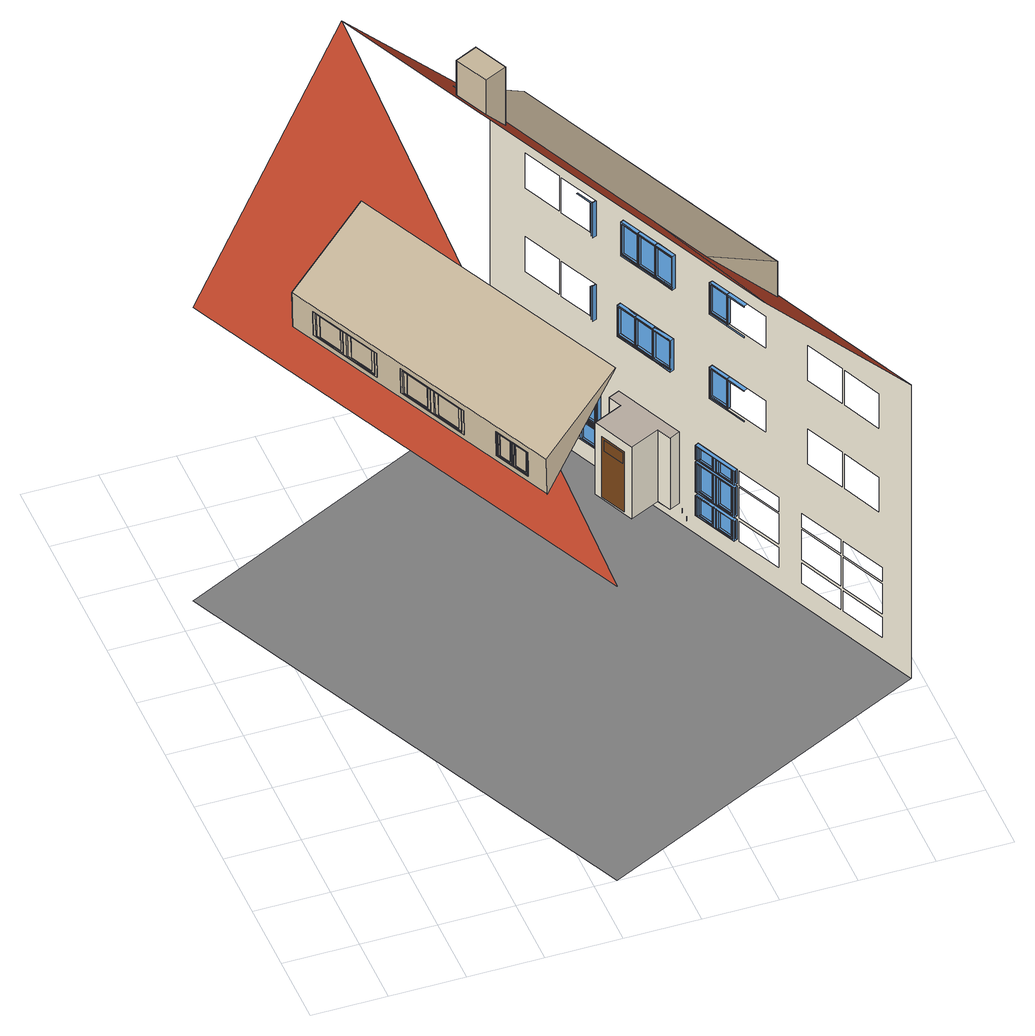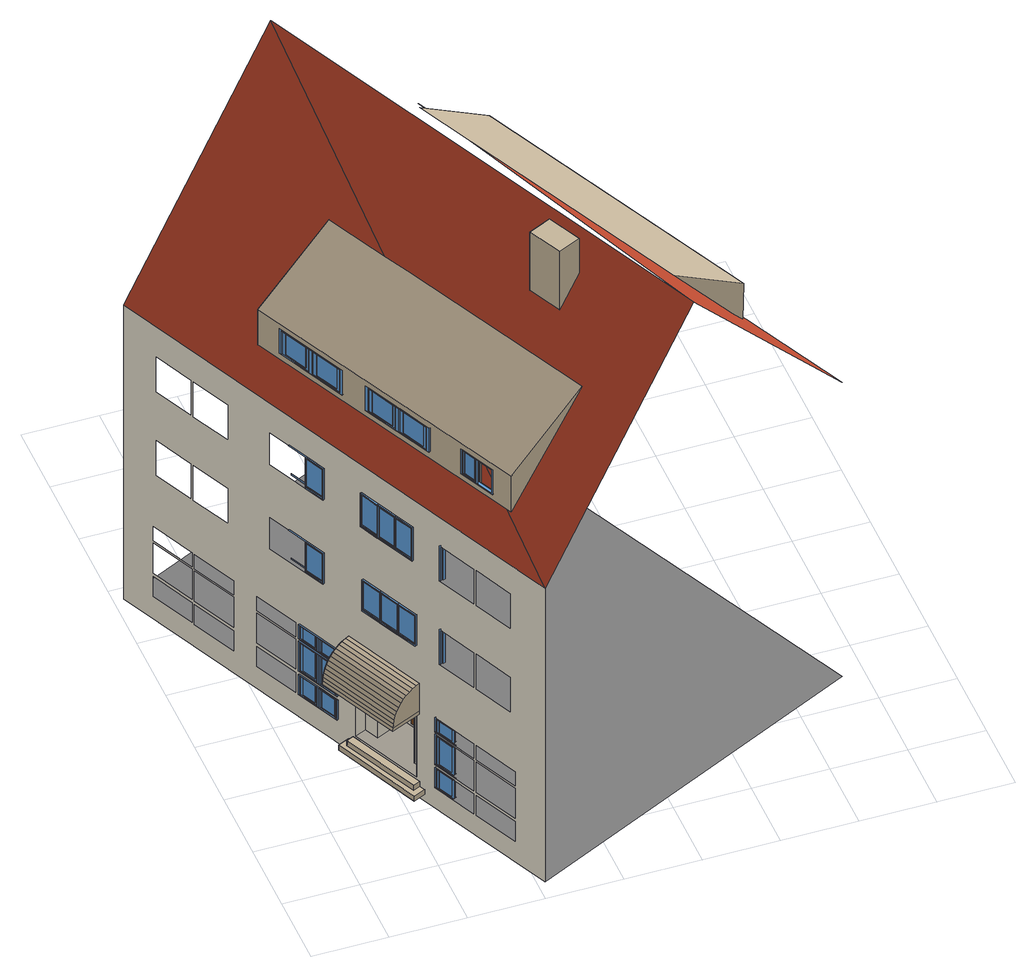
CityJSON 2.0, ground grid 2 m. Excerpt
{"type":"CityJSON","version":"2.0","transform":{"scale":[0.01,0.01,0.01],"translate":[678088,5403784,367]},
"CityObjects":{
"building1":{"type":"Building","attributes":{"dataAvailable":"Sufficient","measuredHeight":16.65},"children":["building1-1","building1-2","building1-3","building1-4","building1-5"],"geometry":[{"type":"MultiSurface","lod":"3","boundaries":[[[0,1,2]],[[3,4,5,6]],[[2,7,8]],[[9,10,11,12],[13,14,15,16]],[[17,18,19,20],[10,9,12,11]],[[14,13,16,15]],[[21,8,7]],[[22,23,24,25]],[[26,27,28,29]],[[30,31,32,33]],[[33,32,34,35]],[[36,37,31,30]],[[38,39,40,41]],[[42,43,29,26],[44,45,46,41,47,48,38,49]],[[49,38,41,46]],[[35,34,37,36]],[[30,33,35,36]],[[39,50,51,40],[33,35,36,30]],[[41,40,51,47]],[[48,50,39,38]],[[47,51,50,48]],[[52,53,54,55]],[[56,57,17,20]],[[58,59,60,61]],[[55,54,62,63]],[[64,65,53,52]],[[66,67,68,69]],[[52,55,63,64],[70,71,72,73]],[[74,72,71,75]],[[65,62,76,77]],[[74,78,79,75]],[[80,81,68,67],[74,78,79,75]],[[62,65,64,63]],[[82,80,67,66]],[[69,68,81,83]],[[77,76,84,85]],[[78,73,72,74]],[[59,58,86,87]],[[88,89,19,18]],[[90,91,92,93]],[[83,81,80,82]],[[84,76,94,95]],[[96,97,77,85]],[[98,99,100,101]],[[84,95,96,85],[91,92,102,103]],[[60,104,87,59],[66,69,83,101,105,106,98,82]],[[82,98,101,83]],[[107,103,91,90]],[[93,92,102,108]],[[90,93,108,107]],[[99,109,110,100],[93,108,107,90]],[[95,94,97,96]],[[106,109,99,98]],[[101,100,110,105]],[[108,102,103,107]],[[105,110,109,106]],[[111,112,113,114]],[[115,116,117,88,18,17,57,118]],[[89,119,120,121,122,56,20,19]],[[118,57,56,122]],[[114,113,123,124]],[[125,126,112,111]],[[127,128,129,130]],[[111,114,124,125],[131,132,133,134]],[[135,136,137,138]],[[139,133,132,140]],[[141,142,143,144]],[[145,146,147,148]],[[149,150,151,152]],[[153,154,155,156]],[[157,158,159,160]],[[161,162,163,164]],[[141,144,153,156],[165,166,167,168]],[[145,148,157,160],[169,170,171,172]],[[149,152,161,164],[173,174,175,176]],[[138,137,177,178]],[[179,180,181,182]],[[126,123,183,184]],[[139,185,186,140]],[[187,188,129,128],[139,185,186,140]],[[123,126,125,124]],[[130,129,188,189]],[[190,187,128,127]],[[191,168,165,192]],[[193,166,167,194]],[[195,172,169,196]],[[197,170,171,198]],[[199,176,173,200]],[[201,174,175,202]],[[144,143,154,153]],[[148,147,158,157]],[[152,151,162,161]],[[184,183,203,204]],[[185,134,133,139]],[[205,206,207,208]],[[209,210,211,212]],[[121,115,118,122]],[[213,214,215,216]],[[217,218,219,220]],[[221,222,223,224],[193,194,191,192]],[[225,226,227,228],[197,198,195,196]],[[229,230,231,232],[201,202,199,200]],[[192,193,194,191]],[[196,197,198,195]],[[200,201,202,199]],[[194,167,168,191]],[[198,171,172,195]],[[202,175,176,199]],[[233,234,235,236]],[[237,224,223,238]],[[239,228,227,240]],[[241,232,231,242]],[[243,222,221,244]],[[245,226,225,246]],[[247,230,229,248]],[[249,250,251,252]],[[253,254,255,256]],[[257,258,259,260]],[[261,262,263,264]],[[265,266,267,268]],[[269,270,271,272]],[[189,188,187,190]],[[273,274,184,204]],[[238,223,222,243]],[[240,227,226,245]],[[242,231,230,247]],[[275,276,277,278]],[[203,279,273,204],[270,271,280,281]],[[190,275,278,189]],[[282,283,236,233],[127,130,189,278,284,285,275,190]],[[286,287,288,289]],[[290,281,270,269]],[[272,271,280,291]],[[119,89,88,117]],[[292,293,294,295]],[[276,296,297,277],[272,291,290,269]],[[269,272,291,290]],[[298,299,300,301]],[[302,303,298,301,304,305,288,287]],[[306,307,308,309]],[[278,277,297,284]],[[285,296,276,275]],[[310,302,287,286]],[[289,288,305,311]],[[312,313,314,315]],[[286,289,311,310],[308,307,316,317]],[[318,319,312,315,320,321,294,293]],[[291,280,281,290]],[[322,323,324,325]],[[326,318,293,292]],[[295,294,321,327]],[[292,295,327,326],[324,323,328,329]],[[298,303,330,299]],[[300,331,304,301]],[[332,333,334,335]],[[307,306,336,316]],[[309,308,317,337]],[[338,339,340,341]],[[312,319,342,313]],[[314,343,320,315]],[[323,322,344,328]],[[325,324,329,345]],[[346,347,348,349]],[[339,350,351,303,302,305,304,352,353,340]],[[354,355,356,357]],[[336,337,309,306]],[[358,334,333,359],[306,336,337,309]],[[355,360,361,319,318,321,320,362,363,356]],[[284,297,296,285]],[[335,334,358,364]],[[365,359,333,332]],[[303,330,364,365,331,304,305,302]],[[344,345,325,322]],[[366,348,347,367],[322,344,345,325]],[[341,340,353,368]],[[369,350,339,338]],[[370,371,372,373]],[[335,364,330,299,300,331,365,332]],[[349,348,366,374]],[[375,367,347,346]],[[319,342,374,375,343,320,321,318]],[[357,356,363,376]],[[377,360,355,354]],[[338,341,368,369],[372,371,378,379]],[[380,381,382,383]],[[331,384,352,304]],[[349,374,342,313,314,343,375,346]],[[354,357,376,377],[382,381,385,386]],[[350,387,388,351]],[[350,353,389,387]],[[352,390,389,353]],[[343,391,362,320]],[[392,393,394,395]],[[396,330,303,351]],[[373,372,379,397]],[[371,370,398,378]],[[399,400,361,360]],[[360,363,401,399]],[[362,402,401,363]],[[353,350,369,368]],[[387,389,403,404]],[[405,342,319,361]],[[381,380,406,385]],[[383,382,386,407]],[[408,409,410,411]],[[363,360,377,376]],[[399,401,412,413]],[[398,397,373,370]],[[414,394,393,415],[370,398,397,373]],[[388,387,416,417,389,390,418,419]],[[378,398,397,379]],[[406,407,383,380]],[[420,410,409,421],[380,406,407,383]],[[422,415,393,392]],[[395,394,414,423]],[[351,388,424,396]],[[384,425,390,352]],[[426,400,399,427,428,401,402,429]],[[423,396,330,364,365,331,384,422,392,395]],[[403,389,417,430]],[[431,416,387,404]],[[116,120,119,117]],[[432,433,434,435]],[[385,406,407,386]],[[436,421,409,408]],[[411,410,420,437]],[[361,400,438,405]],[[391,439,402,362]],[[412,401,428,440]],[[441,427,399,413]],[[437,405,342,374,375,343,391,436,408,411]],[[442,443,444,445]],[[430,446,435,432,447,431,404,403]],[[440,448,445,442,449,441,413,412]],[[423,414,415,422]],[[450,451,452,453]],[[432,447,454,433]],[[435,434,455,446]],[[418,390,425,456]],[[424,388,419,457]],[[430,417,416,431,447,446]],[[437,420,421,436]],[[458,459,460,461]],[[422,450,453,423]],[[384,425,450,422]],[[396,423,453,424]],[[442,449,462,443]],[[445,444,463,448]],[[429,402,439,464]],[[438,400,426,465]],[[440,428,427,441,449,448]],[[439,458,436,391]],[[436,458,461,437]],[[438,405,437,461]],[[434,433,454,455]],[[466,467,452,451],[433,454,455,434]],[[468,469,460,459],[443,462,463,444]],[[444,443,462,463]],[[453,452,467,470]],[[471,466,451,450]],[[447,446,455,454]],[[418,456,457,419]],[[449,448,463,462]],[[461,460,469,472]],[[473,468,459,458]],[[429,464,465,426]],[[457,424,453,470,471,450,425,456]],[[465,438,461,472,473,458,439,464]],[[470,467,466,471]],[[472,469,468,473]],[[474,475,476,477]],[[478,479,480,481]],[[482,483,484,485]],[[486,487,488,489]],[[490,491,492,493]],[[494,495,496,497]],[[498,499,475,474]],[[500,501,479,478]],[[502,503,483,482]],[[477,476,504,505]],[[481,480,506,507]],[[485,484,508,509]],[[474,477,505,498],[510,511,512,513]],[[478,481,507,500],[514,515,516,517]],[[482,485,509,502],[518,519,520,521]],[[522,523,524,525]],[[526,527,528,529]],[[499,504,530,531]],[[501,506,532,533]],[[503,508,534,535]],[[489,536,537,486],[538,530,504,476,475,499,531,539]],[[493,540,541,490],[542,532,506,480,479,501,533,543]],[[497,544,545,494],[546,534,508,484,483,503,535,547]],[[548,549,550,551]],[[552,553,554,555]],[[556,557,558,559]],[[560,512,511,561]],[[562,516,515,563]],[[564,520,519,565]],[[504,499,498,505]],[[506,501,500,507]],[[508,503,502,509]],[[531,530,566,567]],[[533,532,568,569]],[[535,534,570,571]],[[3,6,8,21],[121,120,116,115],[572,573,574,575],[576,577,578,579],[580,581,582,583],[584,585,586,587],[218,588,589,219],[590,591,592,593],[215,214,594,595],[596,597,598,599],[600,601,602,603],[604,605,606,607],[608,609,610,611],[612,613,614,615],[616,617,618,619],[620,621,622,623],[624,625,626,627],[628,629,496,495],[630,631,492,491],[488,487,632,633],[634,635,636,637],[638,639,640,641],[642,643,259,258],[644,645,646,647],[648,649,650,651],[652,251,250,653],[255,254,654,655],[656,657,658,659],[465,464,314,313],[660,661,662,663],[664,665,666,667],[300,299,457,456]],[[668,660,663,669]],[[670,665,664,671]],[[672,673,668,669,674,675,524,523]],[[676,677,670,671,678,679,528,527]],[[680,681,682,683]],[[684,685,686,687]],[[560,688,689,561]],[[562,690,691,563]],[[564,692,693,565]],[[694,695,550,549],[560,688,689,561]],[[696,697,554,553],[562,690,691,563]],[[698,699,558,557],[564,692,693,565]],[[525,524,675,700]],[[529,528,679,701]],[[702,672,523,522]],[[703,676,527,526]],[[688,513,512,560]],[[690,517,516,562]],[[692,521,520,564]],[[522,525,700,702],[682,681,704,705]],[[526,529,701,703],[686,685,706,707]],[[551,550,695,708]],[[555,554,697,709]],[[559,558,699,710]],[[711,694,549,548]],[[712,696,553,552]],[[713,698,557,556]],[[487,486,537,632]],[[633,536,489,488]],[[491,490,541,630]],[[631,540,493,492]],[[495,494,545,628]],[[629,544,497,496]],[[714,539,531,567]],[[566,530,538,715]],[[716,543,533,569]],[[568,532,542,717]],[[718,547,535,571]],[[570,534,546,719]],[[720,721,722,723]],[[724,725,726,727]],[[728,729,730,731]],[[732,733,734,735]],[[736,737,738,739]],[[668,673,740,660]],[[663,741,674,669]],[[670,677,742,665]],[[664,743,678,671]],[[683,682,705,744]],[[687,686,707,745]],[[681,680,746,704]],[[685,684,747,706]],[[566,715,714,567],[721,722,748,749]],[[568,717,716,569],[725,726,750,751]],[[570,719,718,571],[729,730,752,753]],[[754,755,756,757]],[[758,759,760,761]],[[755,762,763,673,672,675,674,764,765,756]],[[759,766,767,677,676,679,678,768,769,760]],[[708,695,694,711]],[[709,697,696,712]],[[710,699,698,713]],[[746,744,683,680]],[[747,745,687,684]],[[770,734,733,771],[680,746,744,683]],[[772,738,737,773],[684,747,745,687]],[[774,775,776,777]],[[778,779,780,781]],[[782,783,784,785]],[[786,749,721,720]],[[787,751,725,724]],[[788,753,729,728]],[[723,722,748,789]],[[727,726,750,790]],[[731,730,752,791]],[[715,538,539,714]],[[717,542,543,716]],[[719,546,547,718]],[[711,774,777,708]],[[712,778,781,709]],[[713,782,785,710]],[[488,633,632,487],[548,551,708,777,792,793,774,711]],[[492,631,630,491],[552,555,709,781,794,795,778,712]],[[496,629,628,495],[556,559,710,785,796,797,782,713]],[[798,771,733,732]],[[799,773,737,736]],[[735,734,770,800]],[[739,738,772,801]],[[673,740,800,798,741,674,675,672]],[[677,742,801,799,743,678,679,676]],[[802,803,804,805]],[[806,807,808,809]],[[735,800,740,660,663,741,798,732]],[[739,801,742,665,664,743,799,736]],[[775,810,811,776],[723,789,786,720]],[[720,723,789,786]],[[779,812,813,780],[727,790,787,724]],[[724,727,790,787]],[[783,814,815,784],[731,791,788,728]],[[728,731,791,788]],[[789,748,749,786]],[[790,750,751,787]],[[791,752,753,788]],[[741,816,764,674]],[[743,817,768,678]],[[777,776,811,792]],[[793,810,775,774]],[[781,780,813,794]],[[795,812,779,778]],[[785,784,815,796]],[[797,814,783,782]],[[818,819,820,821]],[[822,823,824,825]]],"semantics":{"surfaces":[{"type":"RoofSurface","klumMaterialClass":"Ceramic","klumMaterialIndex":"D201","materialUncertainty":"0.3"},{"type":"GroundSurface"},{"type":"Door","frameKlumMaterialClass":"Wood","frameKlumMaterialIndex":"L001","paneMaterialClass":"Glass","_cityeditor_layer":"Unclassified.LoD3"},{"type":"WallSurface","klumMaterialClass":"Plaster","klumMaterialIndex":"I202","materialUncertainty":"0.3"},{"type":"Window","frameKlumMaterialClass":"Wood","frameKlumMaterialIndex":"L101","frameMaterialUncertainty":"0.5","paneMaterialClass":"Glass","_cityeditor_layer":"Unclassified.LoD3"},{"type":"WallSurface","materialUncertainty":"1"},{"type":"OuterCeilingSurface"},{"type":"OuterFloorSurface","klumMaterialClass":"Granite","klumMaterialIndex":"F103","materialUncertainty":"0.3"},{"type":"Window","frameKlumMaterialClass":"Wood","frameKlumMaterialIndex":"L101","frameMaterialUncertainty":"0.5","paneMaterialClass":"Glass"},{"type":"Window","frameKlumMaterialClass":"Wood","frameKlumMaterialIndex":"L001","paneMaterialClass":"Glass"}],"values":[0,1,0,2,3,2,0,4,4,4,4,4,4,4,4,4,4,4,4,4,4,4,5,4,4,4,4,4,4,4,4,4,4,4,4,4,4,4,5,4,4,4,4,4,4,4,4,4,4,4,4,4,4,4,4,4,4,6,7,5,4,4,4,4,8,4,9,9,9,9,9,9,9,9,9,8,8,4,4,4,4,4,4,9,9,9,9,9,9,9,9,9,4,4,8,8,3,8,8,9,9,9,9,9,9,9,9,9,4,9,9,9,9,9,9,9,9,9,8,8,4,4,4,9,9,9,4,4,4,4,4,4,4,5,4,4,4,4,4,4,4,4,4,4,4,4,4,4,4,4,4,4,4,4,4,4,4,4,4,4,4,4,4,4,4,4,4,4,4,4,4,4,4,4,4,4,4,4,4,4,4,4,4,4,4,4,4,4,4,4,4,4,4,4,4,4,4,4,4,4,4,4,4,4,4,4,4,4,4,4,4,4,4,4,4,4,4,4,4,4,4,3,4,4,4,4,4,4,4,4,4,4,4,4,4,4,4,4,4,4,4,4,4,4,4,4,4,4,4,4,4,4,4,4,4,4,4,4,4,4,4,4,4,4,4,4,4,4,4,4,9,9,9,9,9,9,9,9,9,9,9,9,9,9,9,4,4,9,9,9,9,9,9,9,9,9,9,9,9,9,9,9,9,9,9,3,4,4,4,4,4,4,9,9,9,9,9,9,4,4,4,4,9,9,9,4,4,9,9,9,9,9,9,9,9,9,9,9,9,9,9,9,9,9,9,9,9,9,4,4,4,4,4,4,4,4,4,4,9,9,9,4,4,4,4,9,9,9,4,4,4,4,9,9,9,9,9,9,9,9,9,9,9,9,9,9,9,9,9,9,4,4,4,4,4,4,4,4,4,4,9,9,9,9,9,9,9,9,9,4,4,9,9,9,9,9,9,4,4]}}]},
"building1-1":{"type":"BuildingInstallation","attributes":{"relationToConstruction":"outside"},"parents":["building1"],"geometry":[{"type":"MultiSurface","lod":"3","boundaries":[[[826,827,828]],[[829,830,831]],[[831,828,827,829],[832,833,834,835],[836,837,838,839],[840,841,842,843]],[[830,826,828,831]],[[844,845,846,847]],[[848,849,850,851]],[[852,853,854,855],[846,845,848,856,857,849,858,859]],[[837,836,839,838],[860,861,862,863,864,865,866,867]],[[863,868,869,864]],[[855,838,837,852]],[[870,871,872,873]],[[874,875,876,877]],[[878,859,858,879]],[[880,881,882,883]],[[853,836,839,854]],[[866,884,868,863]],[[858,845,844,879]],[[885,857,856,886]],[[874,887,888,877]],[[873,872,881,880]],[[883,882,871,870]],[[838,855,854,839]],[[850,849,857,885]],[[864,869,889,865]],[[862,890,891,867]],[[873,880,883,870]],[[867,866,863,862]],[[847,846,859,878]],[[865,889,884,866]],[[885,886,851,850],[892,876,875,893]],[[867,891,894,860]],[[860,894,895,861]],[[887,893,875,874]],[[836,853,852,837]],[[891,890,895,894],[874,887,888,877]],[[886,856,848,851]],[[844,847,878,879],[872,881,882,871]],[[884,889,869,868],[880,883,870,873]],[[849,848,845,858]],[[861,895,890,862]],[[896,897,898,899]],[[900,842,841,901]],[[898,902,903,899]],[[904,905,906,907]],[[908,909,910,911]],[[843,842,841,840],[912,913,914,907,915,916,904,917]],[[918,919,920,921]],[[922,923,924,925]],[[903,902,926,927]],[[928,900,901,929],[926,902,908,930,931,909,898,897]],[[929,840,843,928]],[[907,906,932,915]],[[921,933,934,918]],[[935,936,911,910],[937,924,923,938]],[[913,939,940,914]],[[915,932,941,916]],[[917,942,943,912]],[[927,926,897,896]],[[905,941,932,906],[933,934,918,921]],[[903,927,896,899],[920,944,945,919]],[[946,938,923,922]],[[840,929,901,841]],[[934,945,919,918]],[[914,940,942,917]],[[909,908,902,898]],[[916,941,905,904]],[[936,930,908,911]],[[842,900,928,843]],[[921,920,944,933]],[[935,931,930,936]],[[912,943,939,913]],[[933,944,945,934]],[[922,946,947,925]],[[917,904,907,914]],[[910,909,931,935]],[[942,940,939,943],[922,946,947,925]],[[948,949,950,951]],[[952,833,832,953]],[[954,955,956,957]],[[958,959,960,961]],[[962,963,964,965]],[[832,835,834,833],[966,967,968,954,957,969,970,971]],[[972,973,974,975]],[[976,977,978,979]],[[953,980,981,952],[978,977,972,982,983,973,964,963]],[[979,978,963,962]],[[974,973,983,984]],[[971,970,954,968]],[[985,982,972,975]],[[986,987,988,989],[948,990,991,951]],[[967,988,987,968]],[[957,956,992,969]],[[993,992,956,955],[994,995,958,961]],[[976,979,962,965],[960,996,997,959]],[[835,980,953,832]],[[973,972,977,964]],[[971,986,989,966]],[[968,987,986,971]],[[961,994,995,958]],[[833,952,981,834]],[[966,989,988,967]],[[969,992,993,970]],[[961,960,996,994]],[[995,997,959,958]],[[970,993,955,954]],[[948,990,991,951]],[[984,985,975,974],[998,950,949,999]],[[994,996,997,995]],[[980,835,834,981]],[[964,977,976,965]],[[990,999,949,948]],[[984,983,982,985]]]}]},
"building1-2":{"type":"BuildingInstallation","attributes":{"materialUncertainty":"1","_cityeditor_layer":"Unclassified.LoD3","relationToConstruction":"outside"},"parents":["building1"],"geometry":[{"type":"MultiSurface","lod":"3","boundaries":[[[1000,1001,1002,1003]],[[1004,1005,1002,1001]],[[1000,1003,1006,1007]],[[1001,1000,1007,1004]],[[1007,1006,1005,1004]],[[1005,1006,1003,1002]]]}]},
"building1-3":{"type":"BuildingInstallation","attributes":{"relationToConstruction":"outside"},"parents":["building1"],"geometry":[{"type":"MultiSurface","lod":"3","boundaries":[[[61,1008,86,58],[94,76,62,54,53,65,77,97]],[[1009,1010,1011,1012]],[[234,233,282,1013]],[[1014,1015,28,27],[1016,1017,1018,1019,1020,1021,24,23]],[[27,26,42,1014]],[[1022,1017,1016,1023]],[[1015,43,29,28]],[[24,1017,1022,25]],[[104,1008,61,60]],[[1018,1021,1024,1025]],[[1008,104,87,86]],[[283,1026,1013,282]],[[203,183,1027,279]],[[279,1027,274,273]],[[1013,1026,235,234],[1027,183,123,113,112,126,184,274]],[[1026,283,236,235]],[[1028,1029,1025,1024],[1030,1031,1032,1033]],[[43,1015,1014,42]],[[1023,1016,23,22]],[[1022,1023,22,25],[31,32,34,37]],[[1028,1020,1019,1029]],[[1021,1018,1017,24]],[[1029,1019,1018,1025]],[[1012,1011,1034,1035],[282,233,236,283],[104,60,59,87],[26,29,43,42]],[[1035,1009,1012]],[[1010,1034,1011]]]}]},
"building1-4":{"type":"BuildingInstallation","attributes":{"klumMaterialClass":"Granite","klumMaterialIndex":"F103","materialUncertainty":"0.3","_cityeditor_layer":"Unclassified.LoD3","relationToConstruction":"outside"},"parents":["building1"],"geometry":[{"type":"MultiSurface","lod":"3","boundaries":[[[1036,1037,1038,1039]],[[1037,1036,1040,1041]],[[1038,1037,1041,1042]],[[1039,1038,1042,1043]],[[1036,1039,1043,1040]],[[1042,1041,1044,1045,1046,1047]],[[1046,1045,1048,1049]],[[1040,1041,1042,1043]],[[1050,1051,1049,1048]],[[1044,1050,1048,1045]],[[1041,1040,1043,1042,1047,1051,1050,1044]],[[1051,1047,1046,1049]]]}]},
"building1-5":{"type":"BuildingInstallation","attributes":{"materialUncertainty":"0.5","materialClass":"Plastic","_cityeditor_layer":"Unclassified.LoD3","relationToConstruction":"outside"},"parents":["building1"],"geometry":[{"type":"MultiSurface","lod":"3","boundaries":[[[1052,1053,1054,1055,1056,1057,1058,1059,1060,1061,1062,1063,1064,1065,1066]],[[1067,1068,1069,1070,1071,1072,1073,1074,1075,1076,1077,1078,1079,1080]],[[1053,1052,1068,1067]],[[1054,1053,1067,1080]],[[1055,1054,1080,1079]],[[1056,1055,1079,1078]],[[1057,1056,1078,1077]],[[1058,1057,1077,1076]],[[1059,1058,1076,1075]],[[1060,1059,1075,1074]],[[1061,1060,1074,1073]],[[1062,1061,1073,1072]],[[1063,1062,1072,1071]],[[1064,1063,1071,1070]],[[1052,1081,1082,1068]],[[1066,1083,1081,1052]],[[1084,1069,1068,1082]]]}]}
},
"vertices":[
[55,1296,954],[659,1,954],[518,1520,1543],[1572,437,11],[659,1,11],[55,1296,11],[980,1743,11],[1116,219,1543],[980,1743,954],[1109,1167,272],[1109,1167,78],[1077,1238,78],[1077,1238,272],[1107,1172,231],[1107,1172,265],[1081,1229,265],[1081,1229,231],[1068,1259,301],[1119,1145,301],[1119,1145,72],[1068,1259,72],[1572,437,954],[1055,1390,1055],[1053,1389,1055],[1034,1431,1055],[1036,1432,1055],[1019,1487,1052],[1010,1483,1052],[1055,1385,1052],[1064,1389,1052],[1043,1429,1126],[1039,1427,1126],[1039,1427,1058],[1043,1429,1058],[1053,1396,1058],[1057,1398,1058],[1057,1398,1126],[1053,1396,1126],[1043,1435,1129],[1041,1434,1129],[1041,1434,1055],[1043,1435,1055],[1019,1487,1131],[1064,1389,1131],[1021,1483,1129],[1021,1483,1055],[1040,1441,1055],[1062,1393,1055],[1062,1393,1129],[1040,1441,1129],[1060,1392,1129],[1060,1392,1055],[1106,1279,1053],[1104,1278,1053],[1104,1278,1127],[1106,1279,1127],[1148,1296,72],[1148,1296,301],[1100,1286,1051],[1109,1291,1051],[1109,1291,1129],[1100,1286,1129],[1143,1194,1127],[1145,1195,1127],[1145,1195,1053],[1143,1194,1053],[1113,1283,1127],[1111,1282,1127],[1111,1282,1053],[1113,1283,1053],[1111,1269,1124],[1111,1269,1056],[1140,1206,1056],[1140,1206,1124],[1144,1208,1056],[1116,1271,1056],[1148,1183,1127],[1148,1183,1053],[1144,1208,1124],[1116,1271,1124],[1149,1197,1127],[1149,1197,1053],[1152,1198,1127],[1152,1198,1053],[1150,1184,1127],[1150,1184,1053],[1190,1091,1051],[1199,1095,1051],[1200,1182,301],[1200,1182,72],[1159,1176,1124],[1155,1174,1124],[1155,1174,1056],[1159,1176,1056],[1186,1099,1127],[1188,1100,1127],[1188,1100,1053],[1186,1099,1053],[1157,1188,1127],[1154,1187,1127],[1154,1187,1053],[1157,1188,1053],[1183,1111,1056],[1183,1111,1124],[1199,1095,1129],[1195,1103,1053],[1195,1103,1127],[1188,1113,1124],[1188,1113,1056],[1193,1102,1127],[1193,1102,1053],[1229,1013,1052],[1226,1012,1052],[1226,1012,1126],[1229,1013,1126],[1161,1346,301],[1246,1157,301],[1217,1144,301],[1132,1333,301],[1217,1144,72],[1246,1157,72],[1161,1346,72],[1132,1333,72],[1265,928,1126],[1267,929,1126],[1267,929,1052],[1265,928,1052],[1235,1016,1126],[1233,1015,1126],[1233,1015,1052],[1235,1016,1052],[1234,1002,1123],[1234,1002,1056],[1262,939,1056],[1262,939,1123],[1099,1463,859],[1097,1462,859],[1117,1416,859],[1120,1417,859],[1267,942,1056],[1238,1004,1056],[1103,1455,245],[1100,1454,245],[1124,1402,245],[1126,1403,245],[1103,1455,299],[1100,1454,299],[1124,1402,299],[1126,1403,299],[1103,1455,139],[1100,1454,139],[1124,1402,139],[1126,1403,139],[1126,1403,154],[1124,1402,154],[1100,1454,154],[1103,1455,154],[1126,1403,257],[1124,1402,257],[1100,1454,257],[1103,1455,257],[1126,1403,78],[1124,1402,78],[1100,1454,78],[1103,1455,78],[1106,1449,241],[1106,1449,158],[1123,1410,158],[1123,1410,241],[1106,1449,297],[1106,1449,259],[1123,1410,259],[1123,1410,297],[1106,1449,136],[1106,1449,81],[1123,1410,81],[1123,1410,136],[1117,1416,754],[1120,1417,754],[1120,1417,591],[1117,1416,591],[1117,1416,486],[1120,1417,486],[1270,917,1126],[1270,917,1052],[1267,942,1123],[1238,1004,1123],[1272,931,1126],[1272,931,1052],[1274,932,1052],[1274,932,1126],[1128,1412,241],[1110,1451,241],[1110,1451,158],[1128,1412,158],[1128,1412,297],[1110,1451,297],[1110,1451,259],[1128,1412,259],[1128,1412,136],[1110,1451,136],[1110,1451,81],[1128,1412,81],[1272,918,1126],[1272,918,1052],[1122,1425,759],[1117,1423,759],[1117,1423,854],[1122,1425,854],[1122,1425,491],[1117,1423,491],[1117,1423,586],[1122,1425,586],[1119,1412,862],[1129,1416,862],[1129,1416,750],[1119,1412,750],[1119,1412,594],[1129,1416,594],[1129,1416,482],[1119,1412,482],[1107,1458,245],[1131,1405,245],[1131,1405,154],[1107,1458,154],[1107,1458,299],[1131,1405,299],[1131,1405,257],[1107,1458,257],[1107,1458,139],[1131,1405,139],[1131,1405,78],[1107,1458,78],[1232,1024,1050],[1223,1020,1050],[1312,825,1050],[1321,829,1050],[1109,1458,154],[1133,1406,154],[1109,1458,257],[1133,1406,257],[1109,1458,78],[1133,1406,78],[1133,1406,245],[1109,1458,245],[1133,1406,299],[1109,1458,299],[1133,1406,139],[1109,1458,139],[1126,1397,248],[1135,1401,248],[1135,1401,151],[1126,1397,151],[1126,1397,301],[1135,1401,301],[1135,1401,255],[1126,1397,255],[1126,1397,141],[1135,1401,141],[1135,1401,77],[1126,1397,77],[1127,1421,754],[1124,1419,754],[1124,1419,859],[1127,1421,859],[1127,1421,486],[1124,1419,486],[1124,1419,591],[1127,1421,591],[1282,909,1123],[1277,907,1123],[1277,907,1056],[1282,909,1056],[1311,834,1052],[1308,833,1052],[1279,921,1126],[1277,920,1126],[1277,920,1052],[1279,921,1052],[1311,834,1126],[1306,844,1056],[1306,844,1123],[1232,1024,1129],[1321,829,1129],[1318,837,1052],[1318,837,1126],[1156,1337,490],[1154,1335,490],[1154,1335,584],[1156,1337,584],[1310,846,1123],[1310,846,1056],[1161,1326,756],[1159,1325,756],[1159,1325,858],[1161,1326,858],[1315,836,1126],[1315,836,1052],[1153,1337,487],[1163,1341,487],[1163,1341,587],[1153,1337,587],[1178,1283,490],[1178,1283,487],[1178,1283,587],[1178,1283,584],[1162,1337,494],[1157,1335,494],[1157,1335,580],[1162,1337,580],[1180,1284,490],[1180,1284,584],[1158,1326,753],[1167,1331,753],[1167,1331,861],[1158,1326,861],[1179,1286,494],[1179,1286,580],[1182,1274,756],[1182,1274,753],[1182,1274,861],[1182,1274,858],[1166,1326,760],[1162,1325,760],[1162,1325,853],[1166,1326,853],[1184,1275,756],[1184,1275,858],[1183,1277,760],[1183,1277,853],[1187,1287,487],[1187,1287,587],[1163,1339,584],[1161,1338,584],[1161,1338,490],[1163,1339,490],[1184,1288,494],[1184,1288,580],[1181,1282,490],[1179,1281,490],[1179,1281,584],[1181,1282,584],[1191,1278,753],[1191,1278,861],[1188,1279,760],[1188,1279,853],[1168,1329,858],[1166,1328,858],[1166,1328,756],[1168,1329,756],[1203,1228,490],[1203,1228,487],[1203,1228,587],[1203,1228,584],[1185,1273,756],[1183,1272,756],[1183,1272,858],[1185,1273,858],[1185,1286,490],[1185,1286,584],[1206,1221,756],[1206,1221,753],[1206,1221,861],[1206,1221,858],[1187,1287,490],[1187,1287,584],[1189,1277,756],[1189,1277,858],[1205,1229,584],[1205,1229,490],[1186,1283,494],[1182,1281,494],[1182,1281,580],[1186,1283,580],[1191,1278,756],[1191,1278,858],[1208,1222,858],[1208,1222,756],[1204,1231,494],[1204,1231,580],[1190,1274,760],[1186,1272,760],[1186,1272,853],[1190,1274,853],[1212,1233,587],[1207,1224,760],[1207,1224,853],[1203,1227,490],[1203,1227,487],[1203,1227,584],[1203,1226,587],[1215,1225,861],[1188,1285,584],[1186,1284,584],[1186,1284,490],[1188,1285,490],[1212,1233,487],[1209,1233,580],[1209,1233,494],[1207,1220,756],[1207,1220,753],[1207,1220,858],[1207,1219,861],[1206,1228,584],[1206,1228,490],[1215,1225,753],[1212,1226,760],[1212,1226,853],[1192,1276,858],[1190,1275,858],[1190,1275,756],[1192,1276,756],[1209,1221,858],[1209,1221,756],[1209,1232,490],[1209,1232,584],[1227,1174,490],[1227,1174,584],[1228,1171,587],[1228,1171,487],[1213,1225,756],[1213,1225,858],[1212,1233,584],[1212,1233,490],[1212,1231,487],[1212,1231,587],[1231,1166,753],[1230,1168,756],[1230,1168,858],[1231,1166,861],[1230,1175,584],[1230,1175,490],[1206,1226,494],[1211,1228,494],[1211,1228,580],[1206,1226,580],[1215,1225,858],[1215,1225,756],[1216,1224,753],[1216,1224,861],[1232,1169,858],[1232,1169,756],[1209,1219,760],[1214,1221,760],[1214,1221,853],[1209,1219,853],[1230,1175,580],[1230,1175,494],[1232,1169,853],[1232,1169,760],[1212,1231,584],[1210,1230,584],[1210,1230,490],[1212,1231,490],[1234,1177,494],[1234,1177,580],[1238,1176,587],[1238,1176,487],[1216,1224,858],[1214,1223,858],[1214,1223,756],[1216,1224,756],[1236,1172,760],[1236,1172,853],[1240,1170,861],[1240,1170,753],[1235,1176,584],[1235,1176,490],[1237,1171,858],[1237,1171,756],[1237,1177,490],[1237,1177,584],[1239,1172,756],[1239,1172,858],[1268,1091,83],[1265,1089,83],[1265,1089,144],[1268,1091,144],[1268,1091,159],[1265,1089,159],[1265,1089,250],[1268,1091,250],[1268,1091,262],[1265,1089,262],[1265,1089,304],[1268,1091,304],[1263,1094,81],[1272,1099,81],[1272,1099,145],[1263,1094,145],[1263,1094,156],[1272,1099,156],[1272,1099,253],[1263,1094,253],[1263,1094,260],[1272,1099,260],[1272,1099,306],[1263,1094,306],[1291,1039,83],[1289,1038,83],[1291,1039,159],[1289,1038,159],[1291,1039,262],[1289,1038,262],[1289,1038,144],[1291,1039,144],[1289,1038,250],[1291,1039,250],[1289,1038,304],[1291,1039,304],[1271,1084,141],[1271,1084,86],[1288,1045,86],[1288,1045,141],[1271,1084,246],[1271,1084,163],[1288,1045,163],[1288,1045,246],[1271,1084,302],[1271,1084,263],[1288,1045,263],[1288,1045,302],[1286,1050,761],[1284,1049,761],[1284,1049,855],[1286,1050,855],[1286,1050,490],[1284,1049,490],[1284,1049,584],[1286,1050,584],[1292,1031,144],[1292,1031,83],[1292,1031,250],[1292,1031,159],[1292,1031,304],[1292,1031,262],[1318,974,145],[1318,974,81],[1316,979,144],[1316,979,83],[1318,974,253],[1318,974,156],[1316,979,250],[1316,979,159],[1318,974,306],[1318,974,260],[1316,979,304],[1316,979,262],[1275,1094,144],[1272,1092,144],[1272,1092,83],[1275,1094,83],[1275,1094,250],[1272,1092,250],[1272,1092,159],[1275,1094,159],[1275,1094,304],[1272,1092,304],[1272,1092,262],[1275,1094,262],[1293,1047,86],[1275,1086,86],[1293,1047,163],[1275,1086,163],[1293,1047,263],[1275,1086,263],[1294,1032,144],[1294,1032,83],[1294,1032,250],[1294,1032,159],[1294,1032,304],[1294,1032,262],[1478,644,745],[1526,537,745],[1526,537,856],[1478,644,856],[1426,758,745],[1475,652,745],[1475,652,857],[1426,758,857],[1478,644,477],[1526,537,477],[1526,537,588],[1478,644,588],[1475,652,477],[1475,652,589],[1426,758,589],[1426,758,477],[1080,1523,594],[1080,1523,482],[1077,1530,595],[1029,1637,595],[1029,1637,483],[1077,1530,483],[1080,1523,862],[1080,1523,750],[1077,1530,751],[1077,1530,863],[1029,1637,863],[1029,1637,751],[1476,648,305],[1476,648,260],[1531,527,260],[1531,527,305],[1531,527,253],[1476,648,253],[1476,648,156],[1531,527,156],[1531,527,145],[1476,648,145],[1476,648,81],[1531,527,81],[1418,777,145],[1418,777,81],[1473,656,81],[1473,656,145],[1473,656,253],[1418,777,253],[1418,777,156],[1473,656,156],[1418,777,260],[1473,656,260],[1473,656,305],[1418,777,305],[1385,849,306],[1330,970,306],[1330,970,260],[1385,849,260],[1327,978,260],[1327,978,306],[1327,978,156],[1327,978,253],[1327,978,81],[1327,978,145],[1330,970,81],[1385,849,81],[1385,849,145],[1330,970,145],[1385,849,253],[1330,970,253],[1330,970,156],[1385,849,156],[1080,1523,141],[1080,1523,77],[1077,1530,141],[1022,1651,141],[1022,1651,77],[1077,1530,77],[1077,1530,151],[1077,1530,248],[1022,1651,248],[1022,1651,151],[1080,1523,151],[1080,1523,248],[1080,1523,301],[1080,1523,255],[1077,1530,301],[1022,1651,301],[1022,1651,255],[1077,1530,255],[1292,1055,757],[1367,890,757],[1367,890,858],[1292,1055,858],[1292,1055,587],[1292,1055,487],[1367,890,487],[1367,890,587],[1283,1051,757],[1283,1051,858],[1283,1051,487],[1283,1051,587],[1307,997,761],[1307,997,757],[1307,997,858],[1307,997,855],[1307,997,490],[1307,997,487],[1307,997,587],[1307,997,584],[1291,1051,765],[1287,1049,765],[1287,1049,851],[1291,1051,851],[1291,1051,494],[1287,1049,494],[1287,1049,580],[1291,1051,580],[1293,1047,141],[1275,1086,141],[1293,1047,246],[1275,1086,246],[1293,1047,302],[1275,1086,302],[1296,1041,144],[1296,1041,83],[1296,1041,250],[1296,1041,159],[1296,1041,304],[1296,1041,262],[1310,998,855],[1310,998,584],[1310,998,761],[1310,998,490],[1309,1000,765],[1309,1000,851],[1309,1000,494],[1309,1000,580],[1298,1042,83],[1298,1042,159],[1298,1042,262],[1298,1042,144],[1298,1042,250],[1298,1042,304],[1318,980,83],[1318,980,144],[1318,980,159],[1318,980,250],[1318,980,262],[1318,980,304],[1302,1027,141],[1297,1025,141],[1297,1025,86],[1302,1027,86],[1302,1027,246],[1297,1025,246],[1297,1025,163],[1302,1027,163],[1302,1027,302],[1297,1025,302],[1297,1025,263],[1302,1027,263],[1293,1053,855],[1290,1052,855],[1290,1052,761],[1293,1053,761],[1293,1053,584],[1290,1052,584],[1290,1052,490],[1293,1053,490],[1317,1001,757],[1317,1001,858],[1317,1001,487],[1317,1001,587],[1314,1002,851],[1314,1002,580],[1314,1002,765],[1314,1002,494],[1315,987,86],[1315,987,141],[1315,987,163],[1315,987,246],[1315,987,263],[1315,987,302],[1310,996,761],[1308,995,761],[1308,995,855],[1310,996,855],[1310,996,490],[1308,995,490],[1308,995,584],[1310,996,584],[1332,942,761],[1332,942,757],[1332,942,858],[1332,942,855],[1332,942,490],[1332,942,487],[1332,942,587],[1332,942,584],[1314,1000,761],[1314,1000,855],[1314,1000,490],[1314,1000,584],[1301,1035,144],[1299,1034,144],[1299,1034,83],[1301,1035,83],[1301,1035,250],[1299,1034,250],[1299,1034,159],[1301,1035,159],[1301,1035,304],[1299,1034,304],[1299,1034,262],[1301,1035,262],[1319,989,141],[1319,989,246],[1319,989,302],[1319,989,86],[1319,989,163],[1319,989,263],[1325,983,83],[1325,983,144],[1325,983,159],[1325,983,250],[1325,983,262],[1325,983,304],[1317,1001,855],[1317,1001,584],[1317,1001,761],[1317,1001,490],[1316,997,765],[1311,995,765],[1311,995,851],[1316,997,851],[1316,997,494],[1311,995,494],[1311,995,580],[1316,997,580],[1322,982,144],[1322,982,83],[1322,982,250],[1322,982,159],[1322,982,304],[1322,982,262],[1341,947,858],[1341,947,587],[1317,999,855],[1315,998,855],[1315,998,761],[1317,999,761],[1317,999,584],[1315,998,584],[1315,998,490],[1317,999,490],
[432,1155,1297],[227,1074,1023],[224,1072,1137],[590,296,1025],[795,378,1298],[587,295,1139],[345,814,1120],[347,815,1041],[256,1010,1042],[254,1008,1121],[379,743,1120],[469,548,1119],[471,549,1041],[381,744,1041],[563,354,1042],[517,451,1042],[515,450,1121],[561,352,1121],[428,654,1118],[431,655,1118],[391,739,1118],[389,738,1118],[436,644,1118],[438,645,1044],[435,644,1044],[433,643,1118],[478,552,1120],[388,747,1120],[390,748,1042],[480,554,1041],[475,560,1117],[477,562,1043],[432,656,1044],[393,740,1044],[466,556,1117],[468,557,1043],[428,641,1044],[423,652,1044],[384,736,1044],[382,735,1118],[422,651,1117],[427,640,1117],[426,653,1044],[387,737,1044],[390,725,1114],[394,727,1115],[423,665,1114],[419,663,1114],[436,631,1047],[440,633,1047],[469,571,1047],[465,569,1046],[391,739,1044],[430,655,1044],[421,664,1047],[425,666,1047],[396,728,1047],[391,726,1047],[424,652,1118],[474,560,1043],[473,559,1117],[434,630,1114],[463,568,1114],[385,736,1118],[431,642,1044],[429,641,1118],[468,570,1114],[439,632,1114],[468,557,1117],[470,558,1043],[526,450,1045],[528,451,1045],[548,409,1045],[545,408,1045],[524,454,1121],[526,455,1043],[546,408,1119],[544,407,1119],[537,404,1118],[539,405,1118],[541,406,1044],[539,405,1044],[548,403,1119],[550,404,1045],[548,403,1045],[546,401,1119],[559,356,1118],[561,358,1044],[541,400,1044],[519,447,1045],[517,446,1119],[539,398,1118],[522,441,1115],[527,443,1115],[541,412,1115],[537,410,1115],[546,395,1048],[551,397,1048],[565,366,1048],[560,364,1048],[526,450,1119],[524,449,1119],[570,357,1121],[572,358,1042],[568,361,1118],[570,362,1044],[521,448,1045],[538,411,1048],[524,442,1048],[568,361,1044],[566,359,1118],[563,365,1115],[549,396,1115],[563,359,1044],[543,400,1044],[519,447,1119],[542,399,1118],[561,357,1118],[543,413,1048],[528,445,1048],[544,394,1115],[559,363,1115],[312,897,1047],[316,899,1047],[345,837,1047],[341,835,1047],[356,819,1041],[354,818,1120],[299,918,1044],[302,919,1044],[262,1003,1044],[260,1002,1044],[266,991,1115],[270,993,1115],[299,931,1115],[295,929,1115],[267,1005,1044],[269,1006,1045],[308,922,1044],[306,921,1044],[342,822,1118],[344,823,1044],[304,907,1044],[258,1001,1118],[297,917,1118],[302,906,1118],[312,910,1118],[314,911,1044],[311,910,1044],[309,909,1118],[304,920,1118],[306,921,1118],[267,1005,1119],[265,1004,1118],[264,1013,1121],[266,1014,1042],[351,826,1118],[353,827,1044],[350,826,1044],[348,825,1118],[305,907,1118],[307,908,1044],[346,824,1044],[344,823,1118],[310,896,1115],[339,834,1114],[261,1002,1118],[300,918,1118],[296,930,1047],[267,992,1048],[301,932,1047],[272,994,1048],[343,836,1114],[314,898,1115],
[771,1279,1582],[813,1188,1582],[813,1188,1394],[771,1279,1394],[753,1160,1582],[753,1160,1471],[711,1251,1471],[711,1251,1582],
[1190,1091,1129],[780,1460,1303],[1138,680,1298],[1351,764,1145],[993,1544,1150],[1223,1020,1129],[1010,1483,1131],[1055,1385,1131],[1053,1389,1129],[1034,1431,1129],[1031,1437,1129],[1012,1479,1129],[1012,1479,1055],[1031,1437,1055],[1036,1432,1129],[1055,1390,1129],[1034,1438,1055],[1034,1438,1129],[1312,825,1129],[1308,833,1126],[1014,1480,1055],[1014,1480,1129],[1017,1474,1126],[1017,1474,1058],[1031,1443,1058],[1031,1443,1126],[1351,764,1031],[993,1544,1036],
[1175,1364,64],[1156,1355,64],[1250,1148,64],[1269,1157,64],[1175,1364,48],[1156,1355,48],[1250,1148,48],[1269,1157,48],[1149,1370,48],[1149,1370,32],[1256,1134,32],[1256,1134,48],[1181,1384,32],[1287,1148,32],[1181,1384,48],[1287,1148,48],
[1339,1179,297],[1339,1179,309],[1336,1178,320],[1333,1176,331],[1328,1174,341],[1323,1171,351],[1316,1168,359],[1308,1165,367],[1299,1161,373],[1290,1156,378],[1280,1152,382],[1269,1147,384],[1259,1142,385],[1259,1142,297],[1260,1143,297],[1239,1398,309],[1240,1398,297],[1160,1362,297],[1160,1362,385],[1170,1366,384],[1180,1371,382],[1190,1376,378],[1200,1380,373],[1209,1384,367],[1216,1387,359],[1223,1391,351],[1229,1393,341],[1234,1395,331],[1237,1397,320],[1340,1179,286],[1241,1398,286],[1260,1143,286],[1160,1362,286]
]}
